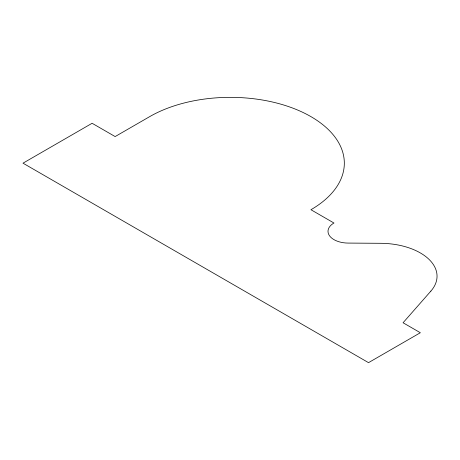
<?xml version="1.0" encoding="UTF-8"?>
<svg xmlns="http://www.w3.org/2000/svg" width="460" height="460" viewBox="0 0 460 460"><rect width="100%" height="100%" fill="white"/><g stroke="black" fill="none" stroke-linecap="round" stroke-linejoin="round"><path stroke-width="0.69" d="M430.876 291.099L403.069 322.759L420.342 332.729L368.517 362.652L23 163.173L92.103 123.274L115.138 136.574L149.69 116.627A114.017 65.826 0 0 1 310.931 116.627A114.017 65.826 0 0 1 310.931 209.72L333.966 223.014A20.361 11.753 0 0 0 329.504 235.761A20.361 11.753 0 0 0 348.122 243.081L380.696 243.3A57.005 32.913 0 0 1 430.876 291.099"/></g></svg>
